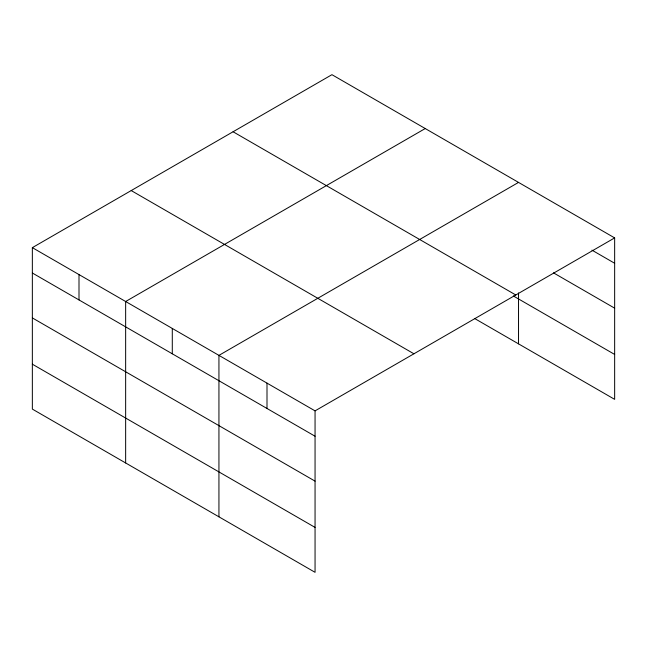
<?xml version="1.0" encoding="UTF-8"?>
<svg xmlns="http://www.w3.org/2000/svg" width="647" height="647" viewBox="0 0 647 647"><rect width="100%" height="100%" fill="white"/><g stroke="black" fill="none" stroke-linecap="round" stroke-linejoin="round"><path stroke-width="0.97" d="M32.35 247.647L315.057 410.869L315.057 572.32L32.35 409.098L32.35 247.647L331.943 74.68L614.65 237.902L614.65 399.353L474.469 318.421M425.233 128.543L125.647 301.51L125.647 462.961M518.53 182.405L218.937 355.373L218.937 516.824M315.057 410.869L614.65 237.902M591.932 250.138L614.65 263.256M553.484 272.848L614.65 308.166M233.074 131.762L515.788 294.983M513.346 295.954L614.65 354.443M131.212 190.566L413.926 353.788M32.35 273.002L315.057 436.224M32.35 317.912L315.057 481.133M32.35 364.188L315.057 527.41M518.53 292.913L518.53 343.856M267.001 383.121L267.001 408.475M172.288 328.441L172.288 353.796M78.999 274.579L78.999 299.933"/></g></svg>
